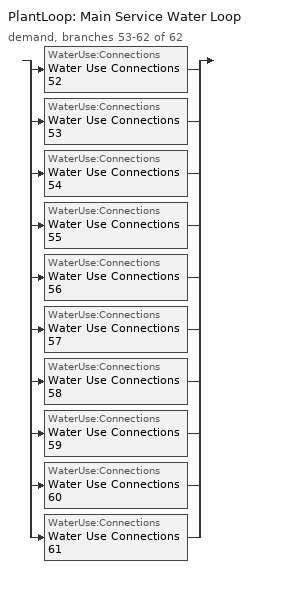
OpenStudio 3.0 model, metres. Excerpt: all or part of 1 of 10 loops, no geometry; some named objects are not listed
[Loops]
PlantLoop 'Main Service Water Loop'
 demand, branches 53-62 of 62: split
  | WaterUse:Connections 'Water Use Connections 52'
  | WaterUse:Connections 'Water Use Connections 53'
  | WaterUse:Connections 'Water Use Connections 54'
  | WaterUse:Connections 'Water Use Connections 55'
  | WaterUse:Connections 'Water Use Connections 56'
  | WaterUse:Connections 'Water Use Connections 57'
  | WaterUse:Connections 'Water Use Connections 58'
  | WaterUse:Connections 'Water Use Connections 59'
  | WaterUse:Connections 'Water Use Connections 60'
  | WaterUse:Connections 'Water Use Connections 61'
[WaterUse:Connections]
Name | Water Use Equipment Name 1
Water Use Connections 52 | Room_4_2_flr_3 Service Water Use 0.05gal/min
Water Use Connections 53 | Room_4_3_flr_3 Service Water Use 0.05gal/min
Water Use Connections 54 | Room_4_4_flr_3 Service Water Use 0.05gal/min
Water Use Connections 55 | Room_4_5_flr_3 Service Water Use 0.05gal/min
Water Use Connections 56 | Room_4_6_flr_3 Service Water Use 0.05gal/min
Water Use Connections 57 | Room_4_7_flr_3 Service Water Use 0.05gal/min
Water Use Connections 58 | Room_4_8_flr_3 Service Water Use 0.05gal/min
Water Use Connections 59 | Room_4_9_flr_3 Service Water Use 0.05gal/min
Water Use Connections 60 | Room_5_flr_3 Service Water Use 0.08gal/min
Water Use Connections 61 | Room_6_flr_3 Service Water Use 0.08gal/min
[WaterUse:Equipment:Definition]
Name | Peak Flow Rate {m3/s} | Target Temperature Schedule | Sensible Fraction Schedule | Latent Fraction Schedule
Room_4_2_flr_3 Service Water Use Def 0.05gal/min | 3.1269e-06 | Schedule Ruleset 158 | Schedule Ruleset 156 | Schedule Ruleset 157
Room_4_3_flr_3 Service Water Use Def 0.05gal/min | 3.1269e-06 | Schedule Ruleset 161 | Schedule Ruleset 159 | Schedule Ruleset 160
Room_4_4_flr_3 Service Water Use Def 0.05gal/min | 3.1269e-06 | Schedule Ruleset 164 | Schedule Ruleset 162 | Schedule Ruleset 163
Room_4_5_flr_3 Service Water Use Def 0.05gal/min | 3.1269e-06 | Schedule Ruleset 167 | Schedule Ruleset 165 | Schedule Ruleset 166
Room_4_6_flr_3 Service Water Use Def 0.05gal/min | 3.1269e-06 | Schedule Ruleset 170 | Schedule Ruleset 168 | Schedule Ruleset 169
Room_4_7_flr_3 Service Water Use Def 0.05gal/min | 3.1269e-06 | Schedule Ruleset 173 | Schedule Ruleset 171 | Schedule Ruleset 172
Room_4_8_flr_3 Service Water Use Def 0.05gal/min | 3.1269e-06 | Schedule Ruleset 176 | Schedule Ruleset 174 | Schedule Ruleset 175
Room_4_9_flr_3 Service Water Use Def 0.05gal/min | 3.1269e-06 | Schedule Ruleset 179 | Schedule Ruleset 177 | Schedule Ruleset 178
Room_5_flr_3 Service Water Use Def 0.08gal/min | 4.97412e-06 | Schedule Ruleset 182 | Schedule Ruleset 180 | Schedule Ruleset 181
Room_6_flr_3 Service Water Use Def 0.08gal/min | 4.97354e-06 | Schedule Ruleset 185 | Schedule Ruleset 183 | Schedule Ruleset 184
[WaterUse:Equipment] Flow Rate Fraction Schedule=NECB-F-Service Water Heating
Name | Water Use Equipment Definition | Space
Room_4_2_flr_3 Service Water Use 0.05gal/min | Room_4_2_flr_3 Service Water Use Def 0.05gal/min | Room_4_2_Flr_3
Room_4_3_flr_3 Service Water Use 0.05gal/min | Room_4_3_flr_3 Service Water Use Def 0.05gal/min | Room_4_3_Flr_3
Room_4_4_flr_3 Service Water Use 0.05gal/min | Room_4_4_flr_3 Service Water Use Def 0.05gal/min | Room_4_4_Flr_3
Room_4_5_flr_3 Service Water Use 0.05gal/min | Room_4_5_flr_3 Service Water Use Def 0.05gal/min | Room_4_5_Flr_3
Room_4_6_flr_3 Service Water Use 0.05gal/min | Room_4_6_flr_3 Service Water Use Def 0.05gal/min | Room_4_6_Flr_3
Room_4_7_flr_3 Service Water Use 0.05gal/min | Room_4_7_flr_3 Service Water Use Def 0.05gal/min | Room_4_7_Flr_3
Room_4_8_flr_3 Service Water Use 0.05gal/min | Room_4_8_flr_3 Service Water Use Def 0.05gal/min | Room_4_8_Flr_3
Room_4_9_flr_3 Service Water Use 0.05gal/min | Room_4_9_flr_3 Service Water Use Def 0.05gal/min | Room_4_9_Flr_3
Room_5_flr_3 Service Water Use 0.08gal/min | Room_5_flr_3 Service Water Use Def 0.08gal/min | Room_5_Flr_3
Room_6_flr_3 Service Water Use 0.08gal/min | Room_6_flr_3 Service Water Use Def 0.08gal/min | Room_6_Flr_3
[Schedule:Ruleset]
Name | Default Day Schedule
NECB-F-Service Water Heating | NECB-F-Service Water Heating Default
Schedule Ruleset 156 | Schedule Day 161
Schedule Ruleset 157 | Schedule Day 162
Schedule Ruleset 158 | Schedule Day 163
Schedule Ruleset 159 | Schedule Day 164
Schedule Ruleset 160 | Schedule Day 165
Schedule Ruleset 161 | Schedule Day 166
Schedule Ruleset 162 | Schedule Day 167
Schedule Ruleset 163 | Schedule Day 168
Schedule Ruleset 164 | Schedule Day 169
Schedule Ruleset 165 | Schedule Day 170
Schedule Ruleset 166 | Schedule Day 171
Schedule Ruleset 167 | Schedule Day 172
Schedule Ruleset 168 | Schedule Day 173
Schedule Ruleset 169 | Schedule Day 174
Schedule Ruleset 170 | Schedule Day 175
Schedule Ruleset 171 | Schedule Day 176
Schedule Ruleset 172 | Schedule Day 177
Schedule Ruleset 173 | Schedule Day 178
Schedule Ruleset 174 | Schedule Day 179
Schedule Ruleset 175 | Schedule Day 180
Schedule Ruleset 176 | Schedule Day 181
Schedule Ruleset 177 | Schedule Day 182
Schedule Ruleset 178 | Schedule Day 183
Schedule Ruleset 179 | Schedule Day 184
Schedule Ruleset 180 | Schedule Day 185
Schedule Ruleset 181 | Schedule Day 186
Schedule Ruleset 182 | Schedule Day 187
Schedule Ruleset 183 | Schedule Day 188
Schedule Ruleset 184 | Schedule Day 189
Schedule Ruleset 185 | Schedule Day 190
[Schedule:Day]
NECB-F-Service Water Heating Default; NECB-F-Service Water Heating Default|Wkdy Day; NECB-F-Service Water Heating Sat Day; NECB-F-Service Water Heating Sun|Hol Day: 1, 0, 0.35, 2, 0, 0.21, 3, 0, 0.14, 5, 0, 0.07, 6, 0, 0.14, 7, 0, 0.28, 8, 0, 0.42, 9, 0, 0.63, 10, 0, 0.49, 12, 0, 0.35, 13, 0, 0.28, 14, 0, 0.35, 15, 0, 0.28, 19, 0, 0.21, 20, 0, 0.35, 24, 0, 0.49
Schedule Day 161; Schedule Day 164; Schedule Day 167; Schedule Day 170; Schedule Day 173; Schedule Day 176; Schedule Day 179; Schedule Day 182; Schedule Day 185; Schedule Day 188: 24, 0, 0.2
Schedule Day 162; Schedule Day 165; Schedule Day 168; Schedule Day 171; Schedule Day 174; Schedule Day 177; Schedule Day 180; Schedule Day 183; Schedule Day 186; Schedule Day 189: 24, 0, 0.05
Schedule Day 163; Schedule Day 166; Schedule Day 169; Schedule Day 172; Schedule Day 175; Schedule Day 178; Schedule Day 181; Schedule Day 184; Schedule Day 187; Schedule Day 190: 24, 0, 60
[Schedule:Rule] Schedule Ruleset=NECB-F-Service Water Heating; Date Specification Type=DateRange; Start Month=1; Start Day=1; End Month=12; End Day=31
Name | Rule Order | Day Schedule | Apply Monday | Apply Tuesday | Apply Wednesday | Apply Thursday | Apply Friday | Apply Saturday | Apply Sunday
Schedule Rule 107 | 2 | NECB-F-Service Water Heating Default|Wkdy Day | Yes | Yes | Yes | Yes | Yes
Schedule Rule 108 | 1 | NECB-F-Service Water Heating Sat Day |  |  |  |  |  | Yes
Schedule Rule 109 | 0 | NECB-F-Service Water Heating Sun|Hol Day |  |  |  |  |  |  | Yes
